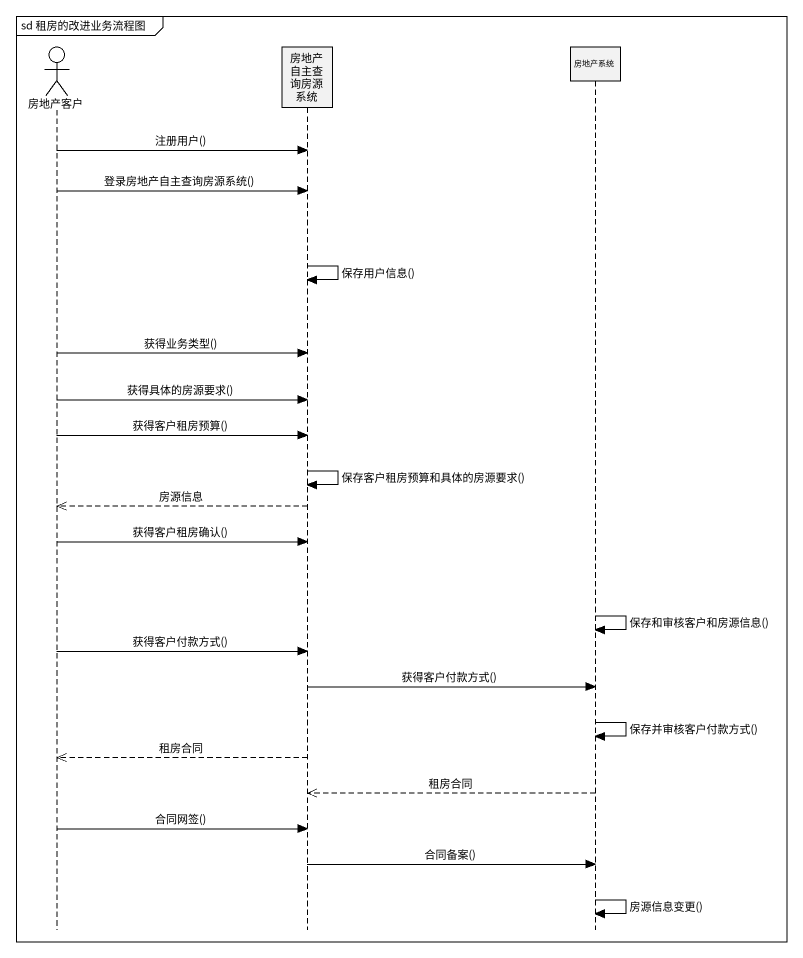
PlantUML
@startuml
mainframe sd 租房的改进业务流程图
hide footbox
actor 房地产客户
participant 房地产自主查询房源系统
participant 房地产系统

房地产客户 -> 房地产自主查询房源系统 : 注册用户()
房地产客户 -> 房地产自主查询房源系统 : 登录房地产自主查询房源系统()
房地产自主查询房源系统 -> 房地产自主查询房源系统 : 保存用户信息()
房地产客户 -> 房地产自主查询房源系统 : 获得业务类型()
房地产客户 -> 房地产自主查询房源系统 : 获得具体的房源要求()
房地产客户 -> 房地产自主查询房源系统 : 获得客户租房预算()
房地产自主查询房源系统 -> 房地产自主查询房源系统 : 保存客户租房预算和具体的房源要求()
房地产自主查询房源系统 -->> 房地产客户 : 房源信息
房地产客户 -> 房地产自主查询房源系统 : 获得客户租房确认()
房地产系统 -> 房地产系统 : 保存和审核客户和房源信息()
房地产客户 -> 房地产自主查询房源系统 : 获得客户付款方式()
房地产自主查询房源系统 -> 房地产系统 : 获得客户付款方式()
房地产系统 -> 房地产系统 : 保存并审核客户付款方式()
房地产自主查询房源系统 -->> 房地产客户 : 租房合同
房地产系统 -->> 房地产自主查询房源系统 : 租房合同
房地产客户 -> 房地产自主查询房源系统 : 合同网签()
房地产自主查询房源系统 -> 房地产系统 : 合同备案()
房地产系统 -> 房地产系统 : 房源信息变更()
@enduml
